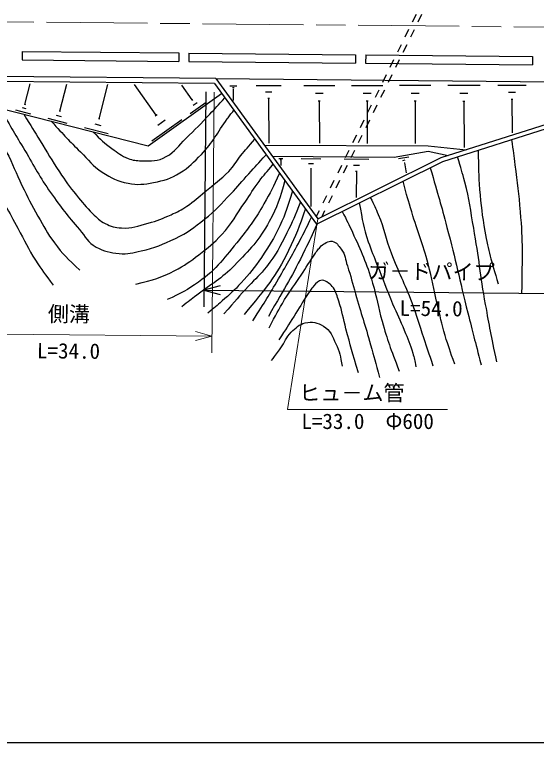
# Model space of a CAD drawing. Units: millimetres on the paper. Extents: x 40 to 680, y 20 to 380.
# Drawn here: x 298.2 to 360.2, y 205 to 291.5 of the extents above; entities that cross this region are included whole.
import ezdxf
from ezdxf.enums import TextEntityAlignment as Align

# ---------------------------------------------------------------- set-up
doc = ezdxf.new("R2010")
doc.units = ezdxf.units.MM
doc.linetypes.add('CHAIN', pattern=[18.5, 12, -1.5, 3.5, -1.5])
for name, color, linetype, lineweight in [('S-BGD', 7, 'Continuous', 25), ('S-BMK', 2, 'CHAIN', 13), ('S-STR-HTXT', 7, 'Continuous', 13), ('S-STR-STRC', 7, 'Continuous', 25), ('S-TTL-BAND', 7, 'Continuous', 25)]:
    doc.layers.add(name, color=color, linetype=linetype, lineweight=lineweight)
doc.styles.add('@ＭＳ ゴシック', font='')
doc.styles.add('ＭＳ ゴシック', font='')
doc.styles.get('@ＭＳ ゴシック').set_extended_font_data('@MS Gothic')
doc.styles.get('ＭＳ ゴシック').set_extended_font_data('MS Gothic')

msp = doc.modelspace()

# ---------------------------------------------------------------- linework, layer by layer
at = {"layer": 'S-BGD'}
for p, q in [((345.879, 291.476), (345.436, 290.579)), ((346.545, 291.469), (346.102, 290.573)), ((344.993, 289.683), (344.55, 288.786)), ((345.659, 289.676), (345.216, 288.78)), ((344.107, 287.89), (343.664, 286.993)), ((344.773, 287.883), (344.33, 286.987)), ((299.105, 287.094), (299.095, 286.094)), ((299.105, 287.094), (317.704, 286.91)), ((317.704, 286.91), (317.694, 285.91)), ((318.904, 286.898), (318.894, 285.898)), ((318.904, 286.898), (338.703, 286.702)), ((338.703, 286.702), (338.693, 285.702)), ((339.903, 286.69), (339.893, 285.69)), ((339.903, 286.69), (359.702, 286.494)), ((359.702, 286.494), (359.692, 285.494)), ((299.095, 286.094), (317.694, 285.91)), ((318.894, 285.898), (338.693, 285.702)), ((339.893, 285.69), (359.692, 285.494)), ((343.221, 286.097), (342.778, 285.2)), ((343.887, 286.09), (343.444, 285.193)), ((322.119, 283.866), (287.696, 284.206)), ((322.119, 283.866), (370.667, 283.386)), ((322.119, 283.866), (334.231, 267.222)), ((342.335, 284.303), (341.892, 283.407)), ((343.001, 284.297), (342.558, 283.4)), ((321.936, 283.268), (287.937, 283.604)), ((299.447, 280.809), (300.064, 283.241)), ((303.587, 280.007), (304.397, 283.198)), ((308.261, 279.101), (309.289, 283.15)), ((315.019, 279.533), (312.431, 283.16)), ((319.316, 281.353), (318.066, 283.104)), ((321.936, 283.268), (334.075, 266.586)), ((323.759, 283.022), (324.591, 283.024)), ((324.072, 282.815), (324.28, 282.815)), ((326.879, 283.03), (329.866, 283.037)), ((332.544, 283.043), (336.22, 283.052)), ((338.225, 283.057), (341.917, 283.066)), ((343.922, 283.071), (347.63, 283.08)), ((349.635, 283.085), (353.478, 283.094)), ((355.581, 283.099), (358.943, 283.107)), ((287.416, 282.648), (314.084, 275.877)), ((314.084, 275.877), (322.792, 282.092)), ((324.15, 282.607), (324.202, 282.607)), ((324.176, 282.607), (324.179, 281.283)), ((328.001, 282.286), (328.748, 282.287)), ((333.924, 282.128), (334.843, 282.13)), ((339.612, 282.137), (340.535, 282.14)), ((341.449, 282.51), (341.006, 281.614)), ((342.115, 282.504), (341.672, 281.607)), ((345.315, 282.147), (346.242, 282.15)), ((351.078, 282.128), (352.039, 282.13)), ((356.844, 282.262), (357.684, 282.264)), ((319.044, 279.724), (320.944, 281.08)), ((319.257, 281.31), (319.375, 281.395)), ((319.417, 280.708), (319.893, 281.047)), ((328.283, 281.54), (328.469, 281.54)), ((328.376, 281.54), (328.389, 276.204)), ((334.271, 281.209), (334.501, 281.21)), ((334.386, 281.21), (334.398, 276.185)), ((339.96, 281.215), (340.191, 281.216)), ((340.075, 281.216), (340.088, 276.167)), ((345.665, 281.221), (345.897, 281.222)), ((345.781, 281.221), (345.793, 276.149)), ((348.872, 274.482), (369.566, 281.075)), ((351.441, 281.168), (351.681, 281.169)), ((351.561, 281.168), (351.574, 275.698)), ((357.161, 281.422), (357.371, 281.422)), ((357.266, 281.422), (357.276, 277.41)), ((299.108, 280.416), (299.557, 280.302)), ((299.391, 280.823), (299.503, 280.795)), ((340.563, 280.717), (340.12, 279.821)), ((341.229, 280.711), (340.786, 279.814)), ((349.06, 274.017), (369.924, 280.665)), ((298.319, 280.138), (300.118, 279.681)), ((303.16, 279.512), (303.726, 279.368)), ((303.516, 280.025), (303.658, 279.989)), ((314.908, 279.453), (315.13, 279.612)), ((302.166, 279.161), (304.432, 278.586)), ((307.734, 278.491), (308.433, 278.314)), ((308.174, 279.124), (308.349, 279.079)), ((314.511, 276.489), (318.063, 279.024)), ((315.209, 278.328), (316.097, 278.961)), ((339.678, 278.924), (339.235, 278.028)), ((340.343, 278.918), (339.901, 278.021)), ((306.509, 278.059), (309.304, 277.349)), ((338.792, 277.131), (338.349, 276.234)), ((339.458, 277.124), (339.015, 276.228)), ((327.875, 275.956), (347.332, 275.894)), ((347.332, 275.894), (351.823, 275.422)), ((337.906, 275.338), (337.463, 274.441)), ((338.572, 275.331), (338.129, 274.435)), ((343.265, 274.539), (347.332, 275.244)), ((347.332, 275.244), (349.684, 274.741)), ((328.832, 274.64), (343.265, 274.539)), ((329.575, 274.385), (330.08, 274.382)), ((329.764, 274.258), (329.89, 274.257)), ((329.81, 274.131), (329.842, 274.131)), ((329.826, 274.131), (329.822, 273.533)), ((332.25, 274.366), (334.566, 274.35)), ((334.231, 267.222), (348.872, 274.482)), ((337.35, 274.33), (340.265, 274.31)), ((343.78, 274.374), (345.016, 274.588)), ((344.297, 274.145), (344.606, 274.199)), ((333.115, 273.781), (333.693, 273.777)), ((334.075, 266.586), (349.06, 274.017)), ((337.02, 273.545), (336.577, 272.648)), ((337.686, 273.538), (337.243, 272.642)), ((338.438, 273.594), (339.167, 273.589)), ((344.466, 273.856), (344.543, 273.87)), ((344.505, 273.863), (344.709, 272.685)), ((333.328, 273.201), (333.472, 273.2)), ((333.4, 273.2), (333.368, 268.66)), ((338.706, 272.863), (338.888, 272.862)), ((338.797, 272.862), (338.775, 269.724)), ((336.134, 271.752), (335.691, 270.855)), ((336.8, 271.745), (336.357, 270.849)), ((335.248, 269.959), (334.805, 269.062)), ((335.914, 269.952), (335.471, 269.055)), ((334.362, 268.165), (334.031, 267.496)), ((335.028, 268.159), (334.674, 267.441))]:
    msp.add_line(p, q, dxfattribs=at)
for points, knots in [([(288.631, 282.34), (289.535, 281.557), (289.82, 281.291), (290.489, 280.531), (291.298, 279.612), (291.649, 279.009), (292.3, 277.972), (293.101, 276.698), (293.445, 275.923), (294.157, 274.598), (294.796, 273.41), (295.149, 272.741), (295.765, 271.541), (296.298, 270.503), (296.564, 269.904), (297.101, 268.869), (297.67, 267.773), (298.005, 267.167), (298.596, 266.083), (299.408, 264.592), (299.783, 263.707), (300.702, 262.279), (301.467, 261.09), (301.767, 260.682), (302.808, 259.335)], [0, 0, 0, 0, 1, 1, 1, 2, 2, 2, 3, 3, 3, 4, 4, 4, 5, 5, 5, 6, 6, 6, 7, 7, 7, 8, 8, 8, 8]), ([(292.972, 281.238), (293.816, 280.22), (294.043, 279.921), (294.691, 279.048), (295.767, 277.598), (296.366, 276.77), (297.229, 275.185), (298.055, 273.668), (298.321, 272.72), (299.085, 271.17), (299.792, 269.734), (300.188, 268.927), (300.978, 267.534), (301.7, 266.263), (302.08, 265.529), (302.948, 264.353), (303.973, 262.963), (304.475, 262.51), (305.94, 261.096)], [0, 0, 0, 0, 1, 1, 1, 2, 2, 2, 3, 3, 3, 4, 4, 4, 5, 5, 5, 6, 6, 6, 6]), ([(307.496, 277.55), (308.494, 276.573), (308.802, 276.241), (309.764, 275.56), (310.486, 275.048), (310.871, 274.696), (311.696, 274.374), (312.279, 274.147), (312.65, 274.12), (313.276, 274.111), (314.441, 274.094), (315.21, 274.011), (316.218, 274.594), (317.29, 275.214), (317.654, 275.886), (318.545, 276.745), (319.689, 277.848), (320.311, 278.485), (321.399, 279.643), (322.099, 280.389), (322.326, 280.633), (323.169, 281.573)], [0, 0, 0, 0, 1, 1, 1, 2, 2, 2, 3, 3, 3, 4, 4, 4, 5, 5, 5, 6, 6, 6, 7, 7, 7, 7]), ([(296.503, 280.341), (297.906, 277.897), (298.269, 277.265), (299.435, 275.314), (300.607, 273.352), (301.172, 272.19), (302.491, 270.323), (303.742, 268.551), (304.486, 267.584), (305.903, 265.942), (306.639, 265.09), (306.895, 264.381), (307.89, 263.854), (308.875, 263.332), (309.531, 263.205), (310.64, 263.09), (311.656, 262.985), (312.242, 263.165), (313.238, 263.396), (314.887, 263.777), (315.786, 264.139), (317.312, 264.873), (318.774, 265.575), (319.502, 266.16), (320.776, 267.164), (322.103, 268.208), (322.713, 268.952), (323.883, 270.17), (324.751, 271.074), (325.179, 271.635), (326.022, 272.564), (326.823, 273.447), (327.081, 273.725), (328.089, 274.812)], [0, 0, 0, 0, 1, 1, 1, 2, 2, 2, 3, 3, 3, 4, 4, 4, 5, 5, 5, 6, 6, 6, 7, 7, 7, 8, 8, 8, 9, 9, 9, 10, 10, 10, 11, 11, 11, 11]), ([(299.321, 279.626), (300.255, 278.094), (300.491, 277.708), (301.245, 276.482), (302.133, 275.039), (302.583, 274.199), (303.529, 272.794), (304.276, 271.684), (304.702, 271.063), (305.548, 270.027), (306.271, 269.143), (306.65, 268.617), (307.48, 267.832), (308.022, 267.321), (308.308, 266.982), (308.973, 266.647), (309.672, 266.295), (310.124, 266.157), (310.905, 266.12), (312.159, 266.06), (312.855, 266.364), (314.067, 266.69), (315.162, 266.986), (315.753, 267.238), (316.789, 267.7), (317.552, 268.042), (317.979, 268.249), (318.677, 268.71), (319.568, 269.3), (319.985, 269.743), (320.809, 270.424), (321.928, 271.35), (322.625, 271.797), (323.638, 272.838), (324.27, 273.486), (324.477, 273.975), (325.043, 274.682), (325.682, 275.477), (325.91, 275.73), (326.74, 276.666)], [0, 0, 0, 0, 1, 1, 1, 2, 2, 2, 3, 3, 3, 4, 4, 4, 5, 5, 5, 6, 6, 6, 7, 7, 7, 8, 8, 8, 9, 9, 9, 10, 10, 10, 11, 11, 11, 12, 12, 12, 13, 13, 13, 13]), ([(302.562, 278.803), (304.189, 277.031), (304.624, 276.534), (306.031, 275.165), (307.023, 274.2), (307.446, 273.478), (308.622, 272.75), (309.733, 272.063), (310.413, 271.68), (311.696, 271.433), (312.858, 271.209), (313.562, 271.302), (314.725, 271.52), (316, 271.759), (316.743, 271.974), (317.843, 272.662), (318.956, 273.359), (319.471, 273.918), (320.389, 274.857), (321.814, 276.314), (322.248, 277.436), (323.463, 279.072), (323.764, 279.478), (323.858, 279.606), (324.235, 280.109)], [0, 0, 0, 0, 1, 1, 1, 2, 2, 2, 3, 3, 3, 4, 4, 4, 5, 5, 5, 6, 6, 6, 7, 7, 7, 8, 8, 8, 8]), ([(358.454, 258.378), (358.511, 262.957), (358.594, 264.282), (358.286, 268.046), (358.107, 270.223), (357.949, 271.438), (357.668, 273.605), (357.515, 274.786), (357.465, 275.167), (357.252, 276.627)], [0, 0, 0, 0, 1, 1, 1, 2, 2, 2, 3, 3, 3, 3]), ([(353.265, 275.357), (353.282, 273.143), (353.291, 272.51), (353.433, 270.693), (353.584, 268.754), (353.715, 267.668), (354.051, 265.752), (354.486, 263.266), (354.778, 262.396), (355.639, 259.488)], [0, 0, 0, 0, 1, 1, 1, 2, 2, 2, 3, 3, 3, 3]), ([(355.462, 250.224), (354.785, 253.488), (354.616, 254.357), (354.139, 257.018), (353.505, 260.553), (353.349, 262.567), (352.727, 266.105), (352.351, 268.249), (352.222, 269.471), (351.668, 271.575), (351.358, 272.754), (351.248, 273.165), (350.789, 274.568)], [0, 0, 0, 0, 1, 1, 1, 2, 2, 2, 3, 3, 3, 4, 4, 4, 4]), ([(312.624, 259.434), (314.759, 260.007), (315.542, 260.156), (317.22, 261.054), (318.403, 261.686), (319.026, 262.122), (320.093, 262.934), (321.221, 263.792), (321.847, 264.297), (322.809, 265.337), (324.071, 266.7), (324.514, 267.68), (325.578, 269.202), (326.243, 270.153), (326.55, 270.732), (327.249, 271.657), (327.866, 272.474), (328.096, 272.745), (328.911, 273.683)], [0, 0, 0, 0, 1, 1, 1, 2, 2, 2, 3, 3, 3, 4, 4, 4, 5, 5, 5, 6, 6, 6, 6]), ([(347.558, 273.272), (348.557, 269.871), (348.809, 268.968), (349.551, 266.193), (350.605, 262.253), (351.022, 260.002), (352.021, 256.047), (352.632, 253.632), (352.826, 252.867), (353.61, 249.871)], [0, 0, 0, 0, 1, 1, 1, 2, 2, 2, 3, 3, 3, 3]), ([(329.661, 272.652), (328.88, 270.906), (328.622, 270.379), (327.824, 268.993), (326.822, 267.252), (326.178, 266.312), (324.899, 264.762), (323.154, 262.648), (322.292, 261.261), (320.041, 259.696), (318.676, 258.746), (318.069, 258.382), (316.332, 257.606)], [0, 0, 0, 0, 1, 1, 1, 2, 2, 2, 3, 3, 3, 4, 4, 4, 4]), ([(330.305, 271.767), (329.691, 269.53), (329.401, 268.701), (328.451, 266.904), (327.235, 264.606), (326.133, 263.549), (324.324, 261.68), (322.768, 260.073), (321.604, 259.494), (319.832, 258.129), (319.14, 257.595), (318.921, 257.425), (318.056, 256.77)], [0, 0, 0, 0, 1, 1, 1, 2, 2, 2, 3, 3, 3, 4, 4, 4, 4]), ([(350.471, 249.944), (349.892, 251.549), (349.732, 252.002), (349.337, 253.345), (348.908, 254.805), (348.747, 255.645), (348.392, 257.124), (347.951, 258.964), (347.811, 260.02), (347.322, 261.848), (346.668, 264.29), (346.083, 265.594), (345.369, 268.02), (344.951, 269.443), (344.816, 269.904), (344.332, 271.672)], [0, 0, 0, 0, 1, 1, 1, 2, 2, 2, 3, 3, 3, 4, 4, 4, 5, 5, 5, 5]), ([(331.204, 270.531), (330.624, 268.58), (330.436, 267.942), (329.704, 266.382), (328.982, 264.842), (328.463, 264.03), (327.511, 262.621), (326.665, 261.369), (326.116, 260.716), (325.108, 259.591), (324.299, 258.688), (323.769, 258.254), (322.862, 257.449), (322.201, 256.864), (321.976, 256.672), (321.138, 255.987)], [0, 0, 0, 0, 1, 1, 1, 2, 2, 2, 3, 3, 3, 4, 4, 4, 5, 5, 5, 5]), ([(332.151, 269.23), (331.466, 267.473), (331.248, 266.948), (330.54, 265.546), (329.716, 263.912), (329.26, 262.969), (328.137, 261.524), (327.385, 260.555), (326.824, 260.13), (325.996, 259.225), (324.834, 257.957), (324.474, 257.538), (323.071, 255.935)], [0, 0, 0, 0, 1, 1, 1, 2, 2, 2, 3, 3, 3, 4, 4, 4, 4]), ([(339.134, 269.095), (339.537, 266.926), (339.621, 266.244), (340.205, 264.493), (340.572, 263.392), (340.853, 262.803), (341.275, 261.722), (341.978, 259.922), (342.359, 258.908), (343.102, 257.124), (343.619, 255.884), (343.973, 255.217), (344.487, 253.975), (344.919, 252.932), (345.197, 252.355), (345.495, 251.267), (345.668, 250.634), (345.728, 250.403), (345.873, 249.629)], [0, 0, 0, 0, 1, 1, 1, 2, 2, 2, 3, 3, 3, 4, 4, 4, 5, 5, 5, 6, 6, 6, 6]), ([(340.446, 269.746), (340.931, 268.803), (341.053, 268.513), (341.401, 267.705), (342.141, 265.991), (342.255, 264.918), (342.913, 263.17), (343.795, 260.827), (344.495, 259.596), (345.369, 257.25), (345.967, 255.646), (346.208, 254.715), (346.755, 253.093), (347.195, 251.788), (347.334, 251.379), (347.889, 249.755)], [0, 0, 0, 0, 1, 1, 1, 2, 2, 2, 3, 3, 3, 4, 4, 4, 5, 5, 5, 5]), ([(332.734, 268.428), (331.994, 266.104), (331.658, 265.34), (330.749, 263.456), (329.175, 260.194), (328.119, 259.123), (325.473, 255.83)], [0, 0, 0, 0, 1, 1, 1, 2, 2, 2, 2]), ([(337.115, 268.094), (337.715, 266.933), (337.864, 266.599), (338.315, 265.627), (339.385, 263.323), (339.978, 262.013), (340.709, 259.58), (341.234, 257.832), (341.343, 256.802), (341.842, 255.046), (342.511, 252.696), (342.826, 251.911), (343.858, 249.125)], [0, 0, 0, 0, 1, 1, 1, 2, 2, 2, 3, 3, 3, 4, 4, 4, 4]), ([(326.518, 255.099), (328.008, 257.465), (328.407, 258.097), (329.548, 260.061), (330.648, 261.957), (331.259, 263.024), (332.264, 264.971), (332.751, 265.914), (332.911, 266.222), (333.484, 267.397)], [0, 0, 0, 0, 1, 1, 1, 2, 2, 2, 3, 3, 3, 3]), ([(334.134, 266.616), (333.472, 265.118), (333.267, 264.714), (332.682, 263.509), (331.147, 260.346), (330.496, 259.345), (328.346, 255.621)], [0, 0, 0, 0, 1, 1, 1, 2, 2, 2, 2]), ([(328.451, 254.263), (329.27, 255.872), (329.502, 256.337), (330.279, 257.606), (330.996, 258.776), (331.486, 259.375), (332.24, 260.521), (332.873, 261.485), (333.18, 262.056), (333.844, 262.998), (334.128, 263.401), (334.279, 263.639), (334.632, 263.983), (334.831, 264.177), (334.969, 264.265), (335.223, 264.377), (335.482, 264.491), (335.649, 264.599), (335.927, 264.546), (336.477, 264.44), (336.646, 264.027), (336.996, 263.589), (337.508, 262.948), (337.463, 262.396), (337.728, 261.619), (338.163, 260.341), (338.305, 259.594), (338.685, 258.298), (339.378, 255.932), (339.815, 254.62), (340.486, 252.247), (340.914, 250.733), (341.05, 250.248), (341.555, 248.363)], [0, 0, 0, 0, 1, 1, 1, 2, 2, 2, 3, 3, 3, 4, 4, 4, 5, 5, 5, 6, 6, 6, 7, 7, 7, 8, 8, 8, 9, 9, 9, 10, 10, 10, 11, 11, 11, 11]), ([(339.029, 248.895), (338.304, 251.431), (338.112, 252.081), (337.562, 254.133), (337.216, 255.421), (337.14, 256.178), (336.694, 257.435), (336.474, 258.058), (336.443, 258.465), (336.06, 259.003), (335.879, 259.259), (335.75, 259.39), (335.493, 259.57), (335.226, 259.758), (335.051, 259.938), (334.726, 259.904), (334.259, 259.855), (334.043, 259.583), (333.725, 259.237), (333.39, 258.872), (333.265, 258.615), (332.991, 258.203), (332.337, 257.217), (332.022, 256.633), (331.39, 255.634), (330.695, 254.534), (330.469, 254.188), (329.588, 252.832)], [0, 0, 0, 0, 1, 1, 1, 2, 2, 2, 3, 3, 3, 4, 4, 4, 5, 5, 5, 6, 6, 6, 7, 7, 7, 8, 8, 8, 9, 9, 9, 9]), ([(328.721, 250.396), (329.261, 251.088), (329.406, 251.28), (329.822, 251.864), (330.329, 252.577), (330.426, 253.126), (331.056, 253.732), (331.619, 254.273), (331.961, 254.669), (332.724, 254.833), (333.564, 255.014), (334.157, 254.909), (334.893, 254.466), (335.751, 253.95), (335.925, 253.266), (336.361, 252.365), (336.831, 251.391), (336.899, 250.901), (337.094, 249.696)], [0, 0, 0, 0, 1, 1, 1, 2, 2, 2, 3, 3, 3, 4, 4, 4, 5, 5, 5, 6, 6, 6, 6])]:
    msp.add_open_spline(points, degree=3, knots=knots, dxfattribs=at)
at = {"layer": 'S-BMK'}
msp.add_line((265.009, 290.931), (363.004, 289.962), dxfattribs=at)
at = {"layer": 'S-STR-HTXT'}
for p, q in [((321.926, 282.268), (321.619, 251.269)), ((330.633, 244.571), (334.231, 267.222)), ((287.641, 253.605), (321.639, 253.269)), ((321.639, 253.269), (319.712, 253.806)), ((319.702, 252.771), (321.639, 253.269)), ((330.633, 244.571), (349.633, 244.571))]:
    msp.add_line(p, q, dxfattribs=at)
at = {"layer": 'S-STR-STRC'}
for p, q in [((320.926, 282.278), (320.673, 256.752)), ((322.63, 259.25), (320.693, 258.751)), ((320.693, 258.751), (374.691, 258.217)), ((320.693, 258.751), (322.62, 258.215))]:
    msp.add_line(p, q, dxfattribs=at)
at = {"layer": 'S-TTL-BAND'}
msp.add_line((40, 205), (579, 205), dxfattribs=at)

# ---------------------------------------------------------------- texts
at = {"layer": 'S-STR-HTXT', "style": 'ＭＳ ゴシック'}
msp.add_text('側溝', height=1.833, rotation=359.433, dxfattribs=at).set_placement((304.65, 254.437), align=Align.BOTTOM_CENTER)
at = {"layer": 'S-STR-HTXT', "style": '@ＭＳ ゴシック'}
msp.add_text('L=34.0', height=1.833, rotation=359.433, dxfattribs=at).set_placement((304.63, 252.437), align=Align.TOP_CENTER)
at = {"layer": 'S-STR-HTXT', "style": 'ＭＳ ゴシック'}
msp.add_text('ヒュ－ム管', height=1.833, dxfattribs=at).set_placement((332.008, 245.071), align=Align.BOTTOM_LEFT)
msp.add_text('L=33.0\u3000Φ600', height=1.833, dxfattribs=at).set_placement((340.133, 244.071), align=Align.TOP_CENTER)
at = {"layer": 'S-STR-STRC', "style": 'ＭＳ ゴシック'}
msp.add_text('ガ－ドパイプ', height=1.833, rotation=359.433, dxfattribs=at).set_placement((347.702, 259.484), align=Align.BOTTOM_CENTER)
at = {"layer": 'S-STR-STRC', "style": '@ＭＳ ゴシック'}
msp.add_text('L=54.0', height=1.833, rotation=359.433, dxfattribs=at).set_placement((347.682, 257.484), align=Align.TOP_CENTER)

doc.saveas('drawing.dxf')
